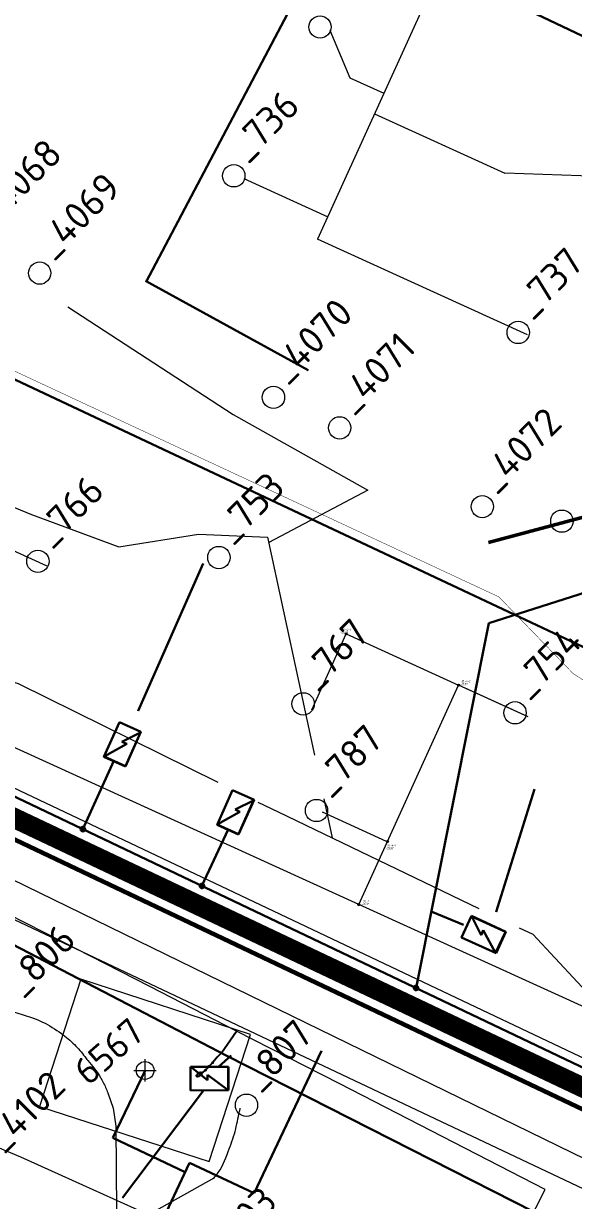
# Model space of a CAD drawing. Header units: millimetres. Extents: x 519 to 9564855, y -810 to 5021775.
# Drawn here: x 9525571 to 9525818, y 5001350 to 5001877 of the extents above; entities that cross this region are included whole.
import ezdxf
from ezdxf.enums import TextEntityAlignment as Align

# ---------------------------------------------------------------- set-up
doc = ezdxf.new("R2010")
doc.units = ezdxf.units.MM
doc.header["$LTSCALE"] = 2
doc.header["$MEASUREMENT"] = 0
doc.header["$PDMODE"] = 2
doc.header["$PDSIZE"] = 5
for name, pattern in [('92051501$0$DASHED', [0.75, 0.5, -0.25]), ('92051501$0$GROUND1', [60, 50, -10]), ('92051501$0$GROUND2', [35, 25, -10])]:
    doc.linetypes.add(name, pattern=pattern)
for name, color, linetype in [('OLD WELLS(dr.bfr2000)', 24, 'Continuous'), ('PPLINE_WAT', 7, 'WTR_LINE'), ('ROAD_ASF', 9, 'Continuous'), ('ROAD_FIELD', 255, '92051501$0$GROUND2'), ('ROAD_GROUND', 9, 'Continuous'), ('ситуация', 7, 'Continuous'), ('ТХ_выкидные линии', 24, 'Continuous'), ('Эл.выс.', 1, 'Continuous')]:
    doc.layers.add(name, color=color, linetype=linetype)
for name, color, linetype, lineweight in [('WELLS(drilled after 2000y)', 6, 'Continuous', 40), ('Новый водовод', 5, 'g_122_vpr', 30), ('Оптиковолоконный кабель', 220, 'CAB6', 20), ('Скважины на 2022 год', 60, 'Continuous', 13), ('ТХ_Проект. НГ', 244, 'g_122_n', 50), ('ТХ_Сущ. НГ', 244, 'g_122_n', 5), ('Электро', 1, 'Continuous', 30), ('Электроснаб', 1, 'Continuous', 18), ('Электроснабжене', 1, 'Continuous', 18)]:
    doc.layers.add(name, color=color, linetype=linetype, lineweight=lineweight)
doc.styles.add('92051501$0$STANDARD', font='simplex.shx')
doc.styles.add('Elect', font='isocpeur.ttf')
doc.styles.add('Line_GUGK', font='')
doc.styles.get("Standard").update_dxf_attribs({"font": 'isocpeur.ttf', "width": 0.5})
doc.styles.get('Line_GUGK').set_extended_font_data('Bm431', italic=True)
doc.linetypes.add('CAB', pattern='A,0.7,-0.43403,["K",Standard,S=0.9,R=0,X=-0.4,Y=-0.3],-0.8', length=1.93403)
doc.linetypes.add('CAB6', pattern='A,0.9,-0.9,["6",Standard,S=0.9,R=0,X=-0.8,Y=-0.4],11', length=12.8)
doc.linetypes.add('g_122_n', pattern='A,2,-2,3,-0.6,["Н",Line_GUGK,S=2,R=0,X=0,Y=-1],-3,3,-2,8,-2,8,-2,6', length=41.6)
doc.linetypes.add('g_122_vpr', pattern='A,2,-2,3,-0.6,["Впр",Line_GUGK,S=2,R=0,X=0,Y=-1],-6.4,3,-2,8,-2,8,-2,6', length=45)
doc.linetypes.add('GAS_LINE', pattern='A,0.5,-0.2,["G",92051501$0$STANDARD,S=0.1,R=0,X=-0.1,Y=-0.05],-0.05', length=0.75)
doc.linetypes.add('WTR_LINE', pattern='A,0.5,-0.2,["W",92051501$0$STANDARD,S=0.1,R=0,X=-0.1,Y=-0.05],-0.05', length=0.75)

# ---------------------------------------------------------------- blocks, each defined once
blk = doc.blocks.new('16')
at = {"linetype": 'Continuous', "lineweight": 18, "flags": 128}
for points in [[(-0.27, -0.27), (0.27, 0.27)], [(0.27, -0.27), (-0.27, 0.27)]]:
    blk.add_lwpolyline(points, dxfattribs=at)
at = {"linetype": 'Continuous', "lineweight": 18}
blk.add_circle((0, 0), 0.375, dxfattribs=at)
blk = doc.blocks.new('1')
at = {"color": 1}
for points in [[(-2.5, 0), (-2.09, 0.27)], [(-0.25, 0), (-2.5, 0)], [(-2.5, 0), (-2.09, -0.27)], [(-2.06, 0), (-1.77, 0.19)], [(-2.06, 0), (-1.77, -0.19)], [(0.25, 0), (2.5, 0)], [(2.06, 0), (1.77, 0.19)], [(2.06, 0), (1.77, -0.19)], [(2.5, 0), (2.09, 0.27)], [(2.5, 0), (2.09, -0.27)]]:
    blk.add_lwpolyline(points, dxfattribs=at)
blk.add_circle((0, 0), 0.25, dxfattribs=at)

msp = doc.modelspace()

# ---------------------------------------------------------------- linework, layer by layer
at = {"color": 4, "linetype": 'GAS_LINE', "lineweight": 0, "ltscale": 20}
msp.add_line((9524801.56459, 5001866.48315, 1.19348), (9525823.56431, 5001368.2436, 0.003), dxfattribs=at)
at = {"color": 1, "linetype": 'ByBlock', "lineweight": 50, "ltscale": 50}
msp.add_line((9526031.67008, 5001712.43499), (9525780.06968, 5001644.57137), dxfattribs=at)
at = {"color": 1, "linetype": '92051501$0$DASHED', "lineweight": 0, "ltscale": 50, "const_width": 2}
msp.add_lwpolyline([(9524779.99933, 5001259.41071), (9524747.65532, 5001269.2361), (9524767.20642, 5001308.89774), (9524805.41367, 5001426.38542), (9524812.25803, 5001482.41247), (9524920.02894, 5001803.11194), (9524972.3433, 5001793.93374), (9526113.23672, 5001252.48555), (9526155.63466, 5001347.14459)], dxfattribs=at)
at = {"color": 1, "elevation": 0.51475}
for points in [[(9525660.21658, 5001415.89147), (9525667.0392, 5001425.6629)], [(9525660.21658, 5001415.89147), (9525658.31983, 5001413.88659)]]:
    msp.add_lwpolyline(points, dxfattribs=at)
at = {"layer": 'OLD WELLS(dr.bfr2000)', "lineweight": 0}
for centre in [(9525704.5, 5001875.7), (9525665.8, 5001809), (9525578.7, 5001765.4), (9525793.4, 5001738.8), (9525683.6, 5001709.7), (9525713.3, 5001696), (9525777.3, 5001660.7), (9525813, 5001654.2), (9525577.9, 5001636.2), (9525659.1, 5001637.9), (9525696.9, 5001572.3), (9525792, 5001568.3), (9525702.9, 5001524.5), (9525671.5, 5001392.4)]:
    msp.add_circle(centre, 5, dxfattribs=at)
at = {"layer": 'PPLINE_WAT', "color": 5, "linetype": 'WTR_LINE', "lineweight": 0, "ltscale": 5}
for p, q in [((9525721.89035, 5001482.31305), (9525491.41925, 5001587.20252, -26.22551)), ((9525856.30173, 5001421.1761), (9525721.89035, 5001482.31305))]:
    msp.add_line(p, q, dxfattribs=at)
at = {"layer": 'PPLINE_WAT', "color": 5, "lineweight": 0, "ltscale": 0.5}
msp.add_lwpolyline([(9523498.307, 5002453.507), (9529318.71854, 4999702.75469), (9529357.22076, 4999682.3134), (9529399.33276, 4999675.09879), (9529430.61579, 4999677.50366), (9529678.713, 4999710.142)], dxfattribs=at)
at = {"layer": 'ROAD_ASF', "lineweight": 0}
for points in [[(9521737.23529, 4997056.36456), (9521526.30791, 4997406.20512), (9521491.42617, 4997522.40996), (9521494.64376, 4997784.54227), (9521557.42562, 4998123.62451), (9523181.91284, 5002651.278), (9523567.30412, 5002471.17809), (9525869.16882, 5001381.54446), (9525963.92258, 5001333.47903), (9526128.60686, 5001261.79325), (9526517.55757, 5001074.97311), (9527241.30336, 5000725.10977), (9527302.0959, 5000699.32947), (9527474.32311, 5000617.56906), (9528116.89056, 5000310.63684)], [(9521742.137, 4997059.855), (9521531.837, 4997408.655), (9521497.437, 4997523.255), (9521500.637, 4997783.955), (9521563.237, 4998122.055), (9523185.337, 5002643.055), (9523564.737, 5002465.755), (9525866.52759, 5001376.15646), (9525961.36584, 5001328.04817), (9526126.10975, 5001256.33643), (9526514.94624, 5001069.57117), (9527238.82495, 5000719.64358), (9527299.637, 5000693.855), (9527471.737, 5000612.155), (9528114.237, 5000305.255)]]:
    msp.add_lwpolyline(points, dxfattribs=at)
at = {"layer": 'ROAD_FIELD', "linetype": '92051501$0$GROUND1', "lineweight": 0}
for points in [[(9525591.34036, 5001750.23358), (9525665.59075, 5001701.9349), (9525725.89582, 5001668.1344), (9525681.46612, 5001644.68366)], [(9525505.24844, 5001698.97349), (9525501.97288, 5001687.5163), (9525575.09771, 5001657.12859), (9525614.2488, 5001642.74928), (9525649.88905, 5001648.42979), (9525680.96116, 5001647.03711), (9525709.88536, 5001512.22936)], [(9525401.19135, 5001661.37065), (9525500.937, 5001602.155), (9525569.01265, 5001581.40586), (9525685.637, 5001523.855), (9525799.937, 5001469.055), (9525856.037, 5001408.855), (9525871.89272, 5001390.38916)], [(9525379.637, 5001446.155), (9525443.937, 5001416.255), (9525519.237, 5001390.455), (9525570.037, 5001369.255), (9525744.837, 5001290.655), (9525898.737, 5001204.655)]]:
    msp.add_lwpolyline(points, dxfattribs=at)
at = {"layer": 'ROAD_GROUND', "color": 8, "lineweight": 0, "const_width": 9}
msp.add_lwpolyline([(9521739.68614, 4997058.10978), (9521529.07245, 4997407.43006), (9521494.43159, 4997522.83248), (9521497.64038, 4997784.24863), (9521560.33131, 4998122.83976), (9523183.62492, 5002647.1665), (9523566.02728, 5002468.46336), (9525867.84821, 5001378.85046), (9525962.64421, 5001330.7636), (9526127.3583, 5001259.06484), (9526516.25529, 5001072.2705), (9527240.06415, 5000722.37668), (9527300.86645, 5000696.59224), (9527473.0333, 5000614.86048), (9528115.56378, 5000307.94592)], dxfattribs=at)
at = {"layer": 'WELLS(drilled after 2000y)', "linetype": 'ByBlock', "lineweight": 0, "ltscale": 200, "const_width": 0.2}
for points in [[(9525797.56467, 5001737.72345), (9525703.38234, 5001780.58913), (9525838.70607, 5002077.91567)], [(9525733.14912, 5001845.9912), (9525717.8849, 5001852.93848), (9525709.07118, 5001873.67409)], [(9525728.96542, 5001836.799), (9525787.37015, 5001810.21696), (9525833.39067, 5001808.63245)], [(9525670.29867, 5001807.77145), (9525707.95379, 5001790.63329)]]:
    msp.add_lwpolyline(points, dxfattribs=at)
at = {"layer": 'WELLS(drilled after 2000y)', "color": 6, "linetype": 'ByBlock', "lineweight": 0, "ltscale": 50, "const_width": 0.2}
msp.add_lwpolyline([(9526463.30234, 5001290.17813), (9526211.23615, 5001408.06459), (9526202.49321, 5001408.52043), (9526195.86182, 5001407.01512), (9525924.31584, 5001540.46315), (9525882.36713, 5001561.07835), (9525861.607, 5001561.28204), (9525839.72758, 5001571.76865), (9525817.95303, 5001585.97871), (9525784.70338, 5001620.2689), (9525496.63355, 5001754.43651), (9525173.81828, 5001901.15362), (9524868.70967, 5002014.35964)], dxfattribs=at)
at = {"layer": 'Новый водовод', "color": 5, "linetype": 'WTR_LINE', "lineweight": 0, "ltscale": 40, "const_width": 1}
msp.add_lwpolyline([(9525525.97, 5001737.23), (9526527.39, 5001266.46)], dxfattribs=at)
at = {"layer": 'Оптиковолоконный кабель', "linetype": 'CAB', "lineweight": 20, "ltscale": 0.1}
msp.add_lwpolyline([(9523696.146, 5005917.127), (9523689.893, 5005715.012), (9523695.902, 5005635.172), (9523695.453, 5005568.154), (9523700.063, 5005469.441), (9523700.58, 5005145.207), (9523704.692, 5005045.058), (9523701.585, 5004488.746), (9523704.366, 5004469.568), (9523706.81, 5003954.047), (9523704.579, 5003808.965), (9523692.18, 5003712.998), (9523687.161, 5003694.356), (9523300.02, 5002630.372), (9523296.974, 5002614.733), (9523304.049, 5002607.353), (9526121.954, 5001271.722), (9526508.525, 5001083.826), (9527029.955, 5000838.578), (9527414.361, 5000657.715), (9527485.466, 5000795.728), (9527414.361, 5000657.715), (9528367.831, 5000203.306)], dxfattribs=at)
at = {"layer": 'ситуация', "color": 1, "linetype": 'Continuous', "flags": 128}
msp.add_lwpolyline([(9525651.62893, 5001406.46215), (9525649.91833, 5001405.23661), (9525649.77623, 5001405.40623), (9525649.33742, 5001405.06088), (9525648.94892, 5001405.56979), (9525649.54666, 5001405.979), (9525649.38981, 5001406.22532), (9525650.96317, 5001407.34341)], dxfattribs=at)
at = {"layer": 'ситуация', "linetype": 'Continuous', "flags": 128}
msp.add_lwpolyline([(9525650.96317, 5001407.34341), (9525651.62893, 5001406.46215)], dxfattribs=at)
at = {"layer": 'Скважины на 2022 год', "color": 0, "lineweight": 0}
msp.add_lwpolyline([(9525578.69205, 5001391.83008), (9525654.77657, 5001367.10872), (9525673.31759, 5001424.17211), (9525597.23307, 5001448.89347)], close=True, dxfattribs=at)
msp.add_circle((9525626.00482, 5001408.00109), 4, dxfattribs=at)
msp.add_point((9525626, 5001408), dxfattribs=at)
at = {"layer": 'ТХ_выкидные линии', "lineweight": 0, "ltscale": 25}
for p, q in [((9525838.70607, 5002077.91567), (9525703.38234, 5001780.58913)), ((9525708.82067, 5001874.26345), (9525717.8849, 5001852.93848)), ((9525717.8849, 5001852.93848), (9525733.14912, 5001845.9912)), ((9525728.96542, 5001836.799), (9525787.37015, 5001810.21696)), ((9525833.39067, 5001808.63245), (9525787.37015, 5001810.21696)), ((9525670.29867, 5001807.77145), (9525707.95379, 5001790.63329)), ((9525797.56467, 5001737.72345), (9525703.38234, 5001780.58913))]:
    msp.add_line(p, q, dxfattribs=at)
at = {"layer": 'ТХ_выкидные линии', "color": 5, "linetype": 'WTR_LINE', "lineweight": 0, "ltscale": 25}
for p, q in [((9525582.04973, 5001634.04163), (9525524.62401, 5001660.17202)), ((9525700.78736, 5001569.65001), (9525716.26336, 5001603.661)), ((9525716.26336, 5001603.661), (9525766.6879, 5001580.71634)), ((9525721.91896, 5001482.32946), (9525766.6879, 5001580.71634)), ((9525705.52311, 5001523.8658), (9525734.19443, 5001510.81951))]:
    msp.add_line(p, q, dxfattribs=at)
at = {"layer": 'ТХ_выкидные линии', "color": 111, "lineweight": 0, "ltscale": 25}
for p, q in [((9525796.57158, 5001567.11839), (9525766.6879, 5001580.71634)), ((9525797.93688, 5001566.49714), (9525769.26557, 5001579.54343))]:
    msp.add_line(p, q, dxfattribs=at)
at = {"layer": 'ТХ_Проект. НГ', "color": 3, "linetype": 'ByBlock', "lineweight": 30, "ltscale": 0.3}
for p, q in [((9525705.13336, 5001416.77319), (9525674.98154, 5001352.94686)), ((9525626, 5001408), (9525611.49568, 5001377.77056)), ((9525611.49568, 5001377.77056), (9525644.00212, 5001362.44345)), ((9525645.97903, 5001366.62824, -25.2747), (9525580.9308, 5001228.9321, -25.2747)), ((9525645.97903, 5001366.62824), (9525674.97399, 5001352.9309))]:
    msp.add_line(p, q, dxfattribs=at)
at = {"layer": 'ТХ_Сущ. НГ', "color": 3, "linetype": 'ByBlock', "lineweight": 15, "ltscale": 0.3}
msp.add_lwpolyline([(9525609.29039, 5001397.93792), (9525611.71381, 5001391.13506), (9525612.79989, 5001382.94199), (9525613.2009, 5001344.6242)], dxfattribs=at)
at = {"layer": 'ТХ_Сущ. НГ', "color": 3, "linetype": 'ByBlock', "lineweight": 15, "ltscale": 0.3, "elevation": -25.2747}
msp.add_lwpolyline([(9525613.2009, 5001344.6242), (9525623.6293, 5001341.1692), (9525657.0411, 5001359.8008)], dxfattribs=at)
at = {"layer": 'ТХ_Сущ. НГ', "color": 3, "linetype": 'ByBlock', "lineweight": 15, "ltscale": 0.3}
for points, knots in [([(9525565.01931, 5001434.72358), (9525570.14977, 5001433.33372), (9525578.49278, 5001431.07355), (9525587.99459, 5001425.09391), (9525594.34787, 5001419.84312), (9525598.00275, 5001415.53308), (9525601.718, 5001410.48505), (9525605.56567, 5001406.33002), (9525607.95255, 5001401.06972), (9525608.95996, 5001398.73446), (9525609.29039, 5001397.93792)], [0, 0, 0, 0, 15.836633945, 25.753111553, 33.398944605, 40.498769137, 42.624012, 52.217534407, 57.261745563, 59.850195978, 59.850195978, 59.850195978, 59.850195978]), ([(9525656.56158, 5001359.53341), (9525657.05904, 5001360.00758), (9525660.24507, 5001363.39363), (9525662.99248, 5001371.0087), (9525666.67326, 5001380.446), (9525667.72618, 5001387.12525), (9525668.60289, 5001390.56321), (9525668.72996, 5001391.06151)], [47.60843904, 47.60843904, 47.60843904, 47.60843904, 49.669468542, 61.59509154, 71.092823415, 80.195330731, 81.738306879, 81.738306879, 81.738306879, 81.738306879])]:
    msp.add_open_spline(points, degree=3, knots=knots, dxfattribs=at)
at = {"layer": 'Эл.выс.', "linetype": 'Continuous', "lineweight": 9, "elevation": -2.4941, "flags": 128}
msp.add_lwpolyline([(9525805.52956, 5001354.66027), (9525713.4049, 5001401.9859), (9525667.0392, 5001425.6629), (9525628.0692, 5001445.6134), (9525588.6212, 5001465.7336), (9525547.8898, 5001486.3458), (9525539.9053, 5001477.5616), (9525536.57413, 5001469.53362)], dxfattribs=at)
at = {"layer": 'Эл.выс.', "flags": 128}
for points in [[(9525658.3143, 5001413.87983), (9525656.4252, 5001411.61945)], [(9525651.35477, 5001406.62558), (9525652.95486, 5001407.99471)]]:
    msp.add_lwpolyline(points, dxfattribs=at)
at = {"layer": 'Электро', "ltscale": 0.5}
for p, q in [((9525919.1978, 5001825.46275, 0), (9525709.50821, 5001925.33311, 0)), ((9525377.84732, 5001621.04349, 0), (9526009.82133, 5001320.03046, 0)), ((9525662.68163, 5001414.54696, 0), (9525502.23983, 5001497.85937, 0)), ((9525664.67341, 5001414.72805, 0), (9525658.946, 5001409.54147, 0)), ((9525800.35077, 5001344.54343, 0), (9525662.68163, 5001414.54696, 0))]:
    msp.add_line(p, q, dxfattribs=at)
at = {"layer": 'Электро', "ltscale": 0.0025}
for p, q in [((9525626.43561, 5001761.46852, 0), (9525703.55131, 5001907.54903, 0)), ((9525626.17852, 5001761.85794, 0), (9525699.1812, 5001721.88204, 0)), ((9525622.84619, 5001569.14726, 0), (9525652.05464, 5001635.20478, 0)), ((9525848.50583, 5001630.32403, 0), (9525780.23435, 5001608.41592, 0)), ((9525780.23435, 5001608.41592, 0), (9525747.55244, 5001444.95072, 0)), ((9525607.5349, 5001548.52395, 0), (9525614.49527, 5001564.08714, 0)), ((9525614.49527, 5001564.08714, 0), (9525624.14658, 5001559.77077, 0)), ((9525623.91232, 5001559.48666, 0), (9525615.62297, 5001555.33298, 0)), ((9525617.13683, 5001544.33685, 0), (9525623.91232, 5001559.48666, 0)), ((9525624.14658, 5001559.77077, 0), (9525617.18621, 5001544.20757, 0)), ((9525617.79128, 5001554.36324, 0), (9525607.66104, 5001548.72546, 0)), ((9525615.62297, 5001555.33298, 0), (9525617.79128, 5001554.36324, 0)), ((9525598.05456, 5001516.15746, 0), (9525612.01932, 5001546.70696, 0)), ((9525617.18621, 5001544.20757, 0), (9525607.5349, 5001548.52395, 0)), ((9525607.66104, 5001548.72546, 0), (9525617.13683, 5001544.33685, 0)), ((9525658.26689, 5001518.07579, 0), (9525665.22725, 5001533.63899, 0)), ((9525665.22725, 5001533.63899, 0), (9525674.87856, 5001529.32261, 0)), ((9525783.54463, 5001479.04968, 0), (9525800.74092, 5001534.08622, 0)), ((9525674.6443, 5001529.0385, 0), (9525666.35496, 5001524.88482, 0)), ((9525666.35496, 5001524.88482, 0), (9525668.52326, 5001523.91508, 0)), ((9525667.86881, 5001513.88869, 0), (9525674.6443, 5001529.0385, 0)), ((9525674.87856, 5001529.32261, 0), (9525667.91819, 5001513.75941, 0)), ((9525668.52326, 5001523.91508, 0), (9525658.39303, 5001518.2773, 0)), ((9525651.49376, 5001490.70404, 0), (9525663.22712, 5001516.03844, 0)), ((9525667.91819, 5001513.75941, 0), (9525658.26689, 5001518.07579, 0)), ((9525658.39303, 5001518.2773, 0), (9525667.86881, 5001513.88869, 0)), ((9525768.87233, 5001473.26249, 0), (9525754.41223, 5001479.26135, 0)), ((9525767.97352, 5001467.62583, 0), (9525772.38821, 5001477.23256, 0)), ((9525772.38821, 5001477.23256, 0), (9525787.87954, 5001470.11365, 0)), ((9525787.74976, 5001470.0656, 0), (9525772.66991, 5001476.99542, 0)), ((9525772.66991, 5001476.99542, 0), (9525776.73875, 5001468.66409, 0)), ((9525783.46485, 5001460.50692, 0), (9525767.97352, 5001467.62583, 0)), ((9525776.73875, 5001468.66409, 0), (9525777.73057, 5001470.82238, 0)), ((9525777.73057, 5001470.82238, 0), (9525783.26463, 5001460.63511, 0)), ((9525783.26463, 5001460.63511, 0), (9525787.74976, 5001470.0656, 0)), ((9525787.87954, 5001470.11365, 0), (9525783.46485, 5001460.50692, 0))]:
    msp.add_line(p, q, dxfattribs=at)
at = {"layer": 'Электро'}
for p, q in [((9524972.3433, 5001793.93374), (9526113.23672, 5001252.48555)), ((9525646.37693, 5001409.5624, 0), (9525663.42536, 5001409.66674, 0)), ((9525646.44163, 5001398.99005, 0), (9525646.37693, 5001409.5624, 0)), ((9525663.32811, 5001409.56829, 0), (9525646.73251, 5001409.46673, 0)), ((9525646.73251, 5001409.46673, 0), (9525653.94429, 5001403.63949, 0)), ((9525663.25442, 5001399.12583, 0), (9525663.32811, 5001409.56829, 0)), ((9525663.42536, 5001409.66674, 0), (9525663.49006, 5001399.09439, 0)), ((9525653.94429, 5001403.63949, 0), (9525653.92975, 5001406.01473, 0)), ((9525653.92975, 5001406.01473, 0), (9525663.25442, 5001399.12583, 0)), ((9525652.17656, 5001399.02515, 0), (9525615.81846, 5001350.89636, 0)), ((9525663.49006, 5001399.09439, 0), (9525646.44163, 5001398.99005, 0))]:
    msp.add_line(p, q, dxfattribs=at)
at = {"layer": 'Электро', "ltscale": 25}
for centre, start, end in [((9525598.05401, 5001516.15764, 0), 162, 342), ((9525598.05401, 5001516.15764, 0), 342, 162), ((9525651.49322, 5001490.70423, 0), 162, 342), ((9525651.49322, 5001490.70423, 0), 342, 162), ((9525747.55189, 5001444.9509, 0), 162, 342), ((9525747.55189, 5001444.9509, 0), 342, 162)]:
    msp.add_arc(centre, 1, start, end, dxfattribs=at)
at = {"layer": 'Электроснаб', "color": 1, "linetype": 'ByBlock', "lineweight": 0, "ltscale": 0.5}
for p, q in [((9525919.1978, 5001825.46275, 0), (9525709.50821, 5001925.33311, 0)), ((9525377.84732, 5001621.04349, 0), (9526009.82133, 5001320.03046, 0)), ((9525664.67341, 5001414.72805, 0), (9525658.946, 5001409.54147, 0))]:
    msp.add_line(p, q, dxfattribs=at)
at = {"layer": 'Электроснаб', "color": 1, "linetype": 'ByBlock', "lineweight": 0, "ltscale": 0.0025}
for p, q in [((9525626.43561, 5001761.46852, 0), (9525703.55131, 5001907.54903, 0)), ((9525626.17852, 5001761.85794, 0), (9525699.1812, 5001721.88204, 0)), ((9525622.84619, 5001569.14726, 0), (9525652.05464, 5001635.20478, 0)), ((9525848.50583, 5001630.32403, 0), (9525780.23435, 5001608.41592, 0)), ((9525780.23435, 5001608.41592, 0), (9525747.55244, 5001444.95072, 0)), ((9525607.5349, 5001548.52395, 0), (9525614.49527, 5001564.08714, 0)), ((9525614.49527, 5001564.08714, 0), (9525624.14658, 5001559.77077, 0)), ((9525623.91232, 5001559.48666, 0), (9525615.62297, 5001555.33298, 0)), ((9525617.13683, 5001544.33685, 0), (9525623.91232, 5001559.48666, 0)), ((9525624.14658, 5001559.77077, 0), (9525617.18621, 5001544.20757, 0)), ((9525617.79128, 5001554.36324, 0), (9525607.66104, 5001548.72546, 0)), ((9525615.62297, 5001555.33298, 0), (9525617.79128, 5001554.36324, 0)), ((9525598.05456, 5001516.15746, 0), (9525612.01932, 5001546.70696, 0)), ((9525617.18621, 5001544.20757, 0), (9525607.5349, 5001548.52395, 0)), ((9525607.66104, 5001548.72546, 0), (9525617.13683, 5001544.33685, 0)), ((9525658.26689, 5001518.07579, 0), (9525665.22725, 5001533.63899, 0)), ((9525665.22725, 5001533.63899, 0), (9525674.87856, 5001529.32261, 0)), ((9525783.54463, 5001479.04968, 0), (9525800.74092, 5001534.08622, 0)), ((9525674.6443, 5001529.0385, 0), (9525666.35496, 5001524.88482, 0)), ((9525666.35496, 5001524.88482, 0), (9525668.52326, 5001523.91508, 0)), ((9525667.86881, 5001513.88869, 0), (9525674.6443, 5001529.0385, 0)), ((9525674.87856, 5001529.32261, 0), (9525667.91819, 5001513.75941, 0)), ((9525668.52326, 5001523.91508, 0), (9525658.39303, 5001518.2773, 0)), ((9525651.49376, 5001490.70404, 0), (9525663.22712, 5001516.03844, 0)), ((9525667.91819, 5001513.75941, 0), (9525658.26689, 5001518.07579, 0)), ((9525658.39303, 5001518.2773, 0), (9525667.86881, 5001513.88869, 0)), ((9525768.87233, 5001473.26249, 0), (9525754.41223, 5001479.26135, 0)), ((9525767.97352, 5001467.62583, 0), (9525772.38821, 5001477.23256, 0)), ((9525772.38821, 5001477.23256, 0), (9525787.87954, 5001470.11365, 0)), ((9525787.74976, 5001470.0656, 0), (9525772.66991, 5001476.99542, 0)), ((9525772.66991, 5001476.99542, 0), (9525776.73875, 5001468.66409, 0)), ((9525783.46485, 5001460.50692, 0), (9525767.97352, 5001467.62583, 0)), ((9525776.73875, 5001468.66409, 0), (9525777.73057, 5001470.82238, 0)), ((9525777.73057, 5001470.82238, 0), (9525783.26463, 5001460.63511, 0)), ((9525783.26463, 5001460.63511, 0), (9525787.74976, 5001470.0656, 0)), ((9525787.87954, 5001470.11365, 0), (9525783.46485, 5001460.50692, 0))]:
    msp.add_line(p, q, dxfattribs=at)
at = {"layer": 'Электроснаб', "color": 1, "lineweight": 0}
msp.add_line((9524972.3433, 5001793.93374), (9526113.23672, 5001252.48555), dxfattribs=at)
at = {"layer": 'Электроснаб', "color": 1, "linetype": 'ByBlock', "lineweight": 0}
for p, q in [((9525646.37693, 5001409.5624, 0), (9525663.42536, 5001409.66674, 0)), ((9525646.44163, 5001398.99005, 0), (9525646.37693, 5001409.5624, 0)), ((9525663.32811, 5001409.56829, 0), (9525646.73251, 5001409.46673, 0)), ((9525646.73251, 5001409.46673, 0), (9525653.94429, 5001403.63949, 0)), ((9525663.25442, 5001399.12583, 0), (9525663.32811, 5001409.56829, 0)), ((9525663.42536, 5001409.66674, 0), (9525663.49006, 5001399.09439, 0)), ((9525653.94429, 5001403.63949, 0), (9525653.92975, 5001406.01473, 0)), ((9525653.92975, 5001406.01473, 0), (9525663.25442, 5001399.12583, 0)), ((9525663.49006, 5001399.09439, 0), (9525646.44163, 5001398.99005, 0))]:
    msp.add_line(p, q, dxfattribs=at)
at = {"layer": 'Электроснаб', "color": 1, "linetype": 'ByBlock', "lineweight": 0, "ltscale": 25}
for centre, start, end in [((9525598.05401, 5001516.15764, 0), 162, 342), ((9525598.05401, 5001516.15764, 0), 342, 162), ((9525651.49322, 5001490.70423, 0), 162, 342), ((9525651.49322, 5001490.70423, 0), 342, 162), ((9525747.55189, 5001444.9509, 0), 162, 342), ((9525747.55189, 5001444.9509, 0), 342, 162)]:
    msp.add_arc(centre, 1, start, end, dxfattribs=at)
at = {"layer": 'Электроснабжене', "color": 1, "linetype": 'ByBlock', "lineweight": 0, "ltscale": 0.5}
for p, q in [((9525919.1978, 5001825.46275, 0), (9525709.50821, 5001925.33311, 0)), ((9525377.84732, 5001621.04349, 0), (9526009.82133, 5001320.03046, 0)), ((9525664.67341, 5001414.72805, 0), (9525658.946, 5001409.54147, 0)), ((9525779.48893, 5001303.78959, 0), (9525805.5198, 5001354.66528, -2.4941))]:
    msp.add_line(p, q, dxfattribs=at)
at = {"layer": 'Электроснабжене', "color": 1, "linetype": 'ByBlock', "lineweight": 0, "ltscale": 0.0025}
for p, q in [((9525626.43561, 5001761.46852, 0), (9525703.55131, 5001907.54903, 0)), ((9525626.17852, 5001761.85794, 0), (9525699.1812, 5001721.88204, 0)), ((9525622.84619, 5001569.14726, 0), (9525652.05464, 5001635.20478, 0)), ((9525848.50583, 5001630.32403, 0), (9525780.23435, 5001608.41592, 0)), ((9525780.23435, 5001608.41592, 0), (9525747.55244, 5001444.95072, 0)), ((9525607.5349, 5001548.52395, 0), (9525614.49527, 5001564.08714, 0)), ((9525614.49527, 5001564.08714, 0), (9525624.14658, 5001559.77077, 0)), ((9525623.91232, 5001559.48666, 0), (9525615.62297, 5001555.33298, 0)), ((9525617.13683, 5001544.33685, 0), (9525623.91232, 5001559.48666, 0)), ((9525624.14658, 5001559.77077, 0), (9525617.18621, 5001544.20757, 0)), ((9525617.79128, 5001554.36324, 0), (9525607.66104, 5001548.72546, 0)), ((9525615.62297, 5001555.33298, 0), (9525617.79128, 5001554.36324, 0)), ((9525598.05456, 5001516.15746, 0), (9525612.01932, 5001546.70696, 0)), ((9525617.18621, 5001544.20757, 0), (9525607.5349, 5001548.52395, 0)), ((9525607.66104, 5001548.72546, 0), (9525617.13683, 5001544.33685, 0)), ((9525658.26689, 5001518.07579, 0), (9525665.22725, 5001533.63899, 0)), ((9525665.22725, 5001533.63899, 0), (9525674.87856, 5001529.32261, 0)), ((9525783.54463, 5001479.04968, 0), (9525800.74092, 5001534.08622, 0)), ((9525674.6443, 5001529.0385, 0), (9525666.35496, 5001524.88482, 0)), ((9525666.35496, 5001524.88482, 0), (9525668.52326, 5001523.91508, 0)), ((9525667.86881, 5001513.88869, 0), (9525674.6443, 5001529.0385, 0)), ((9525674.87856, 5001529.32261, 0), (9525667.91819, 5001513.75941, 0)), ((9525668.52326, 5001523.91508, 0), (9525658.39303, 5001518.2773, 0)), ((9525651.49376, 5001490.70404, 0), (9525663.22712, 5001516.03844, 0)), ((9525667.91819, 5001513.75941, 0), (9525658.26689, 5001518.07579, 0)), ((9525658.39303, 5001518.2773, 0), (9525667.86881, 5001513.88869, 0)), ((9525768.87233, 5001473.26249, 0), (9525754.41223, 5001479.26135, 0)), ((9525767.97352, 5001467.62583, 0), (9525772.38821, 5001477.23256, 0)), ((9525772.38821, 5001477.23256, 0), (9525787.87954, 5001470.11365, 0)), ((9525787.74976, 5001470.0656, 0), (9525772.66991, 5001476.99542, 0)), ((9525772.66991, 5001476.99542, 0), (9525776.73875, 5001468.66409, 0)), ((9525783.46485, 5001460.50692, 0), (9525767.97352, 5001467.62583, 0)), ((9525776.73875, 5001468.66409, 0), (9525777.73057, 5001470.82238, 0)), ((9525777.73057, 5001470.82238, 0), (9525783.26463, 5001460.63511, 0)), ((9525783.26463, 5001460.63511, 0), (9525787.74976, 5001470.0656, 0)), ((9525787.87954, 5001470.11365, 0), (9525783.46485, 5001460.50692, 0))]:
    msp.add_line(p, q, dxfattribs=at)
at = {"layer": 'Электроснабжене', "color": 1, "lineweight": 0}
msp.add_line((9524972.3433, 5001793.93374), (9526113.23672, 5001252.48555), dxfattribs=at)
at = {"layer": 'Электроснабжене', "color": 1, "linetype": 'ByBlock', "lineweight": 0}
for p, q in [((9525646.37693, 5001409.5624, 0), (9525663.42536, 5001409.66674, 0)), ((9525646.44163, 5001398.99005, 0), (9525646.37693, 5001409.5624, 0)), ((9525663.32811, 5001409.56829, 0), (9525646.73251, 5001409.46673, 0)), ((9525646.73251, 5001409.46673, 0), (9525653.94429, 5001403.63949, 0)), ((9525663.25442, 5001399.12583, 0), (9525663.32811, 5001409.56829, 0)), ((9525663.42536, 5001409.66674, 0), (9525663.49006, 5001399.09439, 0)), ((9525653.94429, 5001403.63949, 0), (9525653.92975, 5001406.01473, 0)), ((9525653.92975, 5001406.01473, 0), (9525663.25442, 5001399.12583, 0)), ((9525663.49006, 5001399.09439, 0), (9525646.44163, 5001398.99005, 0))]:
    msp.add_line(p, q, dxfattribs=at)
at = {"layer": 'Электроснабжене', "color": 1, "linetype": 'ByBlock', "lineweight": 0, "ltscale": 25}
for centre, start, end in [((9525598.05401, 5001516.15764, 0), 162, 342), ((9525598.05401, 5001516.15764, 0), 342, 162), ((9525651.49322, 5001490.70423, 0), 162, 342), ((9525651.49322, 5001490.70423, 0), 342, 162), ((9525747.55189, 5001444.9509, 0), 162, 342), ((9525747.55189, 5001444.9509, 0), 342, 162)]:
    msp.add_arc(centre, 1, start, end, dxfattribs=at)

# ---------------------------------------------------------------- block references
at = {"layer": 'ТХ_выкидные линии', "color": 1, "lineweight": 0, "xscale": 1.199999999916105, "yscale": 1.199999999916105, "zscale": 1.199999999916105, "rotation": 23.06662662124732}
for p in [(9525716.26023, 5001603.66255), (9525766.68289, 5001580.72526), (9525734.78094, 5001510.55459), (9525721.89035, 5001482.31305)]:
    msp.add_blockref('16', p, dxfattribs=at)
at = {"layer": 'Эл.выс.', "rotation": 226.5026206020801}
msp.add_blockref('1', (9525654.70367, 5001409.80699), dxfattribs=at)

# ---------------------------------------------------------------- texts
at = {"layer": 'OLD WELLS(dr.bfr2000)', "lineweight": 0, "style": 'Elect'}
for s, p in [(' _736', (9525665.8, 5001809)), (' _4068', (9525552.3, 5001780.4)), (' _4069', (9525578.7, 5001765.4)), (' _737', (9525793.4, 5001738.8)), (' _4070', (9525683.6, 5001709.7)), (' _4071', (9525713.3, 5001696)), (' _4072', (9525777.3, 5001660.7)), (' _766', (9525577.9, 5001636.2)), (' _753', (9525659.1, 5001637.9)), (' _767', (9525696.9, 5001572.3)), (' _754', (9525792, 5001568.3)), (' _787', (9525702.9, 5001524.5)), (' _806', (9525565, 5001434.8)), (' _807', (9525671.5, 5001392.4)), (' _4102', (9525556.4, 5001365.2)), (' _4103', (9525651.2, 5001313.1))]:
    msp.add_text(s, height=12.5, rotation=44.9999999, dxfattribs=at).set_placement(p)
at = {"layer": 'Скважины на 2022 год', "color": 0, "lineweight": 0}
msp.add_text('6567', height=12, rotation=41, dxfattribs=at).set_placement((9525602.94038, 5001397.98838), align=Align.BOTTOM_LEFT)
at = {"layer": 'ТХ_выкидные линии', "lineweight": 0, "oblique": 15, "width": 0.75}
for s, p in [('-26.33', (9525713.51535, 5001603.77124)), ('BL-4-3', (9525714.29942, 5001605.06995)), ('BL-4-2', (9525767.9267, 5001581.97234)), ('-25.87', (9525767.14262, 5001580.67364)), ('BL-4-1', (9525734.59961, 5001508.41182)), ('-25.53', (9525733.81553, 5001507.11312)), ('-26.32', (9525722.92792, 5001482.11425)), ('BL-4', (9525723.71199, 5001483.41295))]:
    msp.add_text(s, height=1, dxfattribs=at).set_placement(p)

doc.saveas('drawing.dxf')
